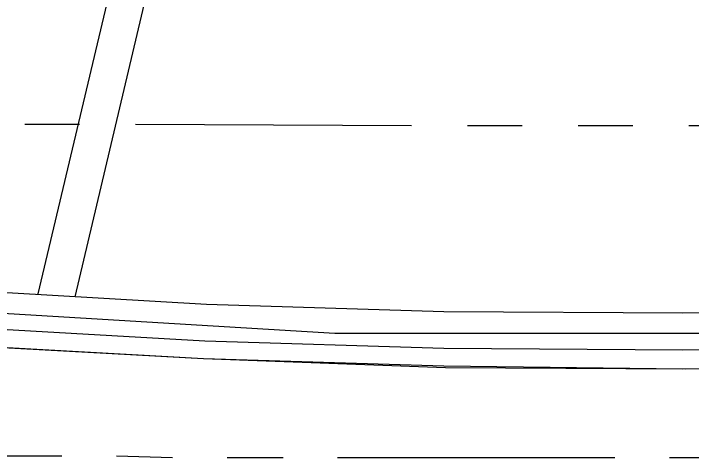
# Model space of a CAD drawing. Header units: feet. Extents: x -84 to 198, y -22 to 181.
# Drawn here: x 58.78 to 64.91, y 6.75 to 10.76 of the extents above; entities that cross this region are included whole.
import ezdxf

# ---------------------------------------------------------------- set-up
doc = ezdxf.new("R2010")
doc.units = ezdxf.units.FT
doc.layers.add('A-AREA-UNIDAD', color=30, linetype='CONTINUOUS')
doc.layers.add('A-LINEA', color=7, linetype='CONTINUOUS')

msp = doc.modelspace()

# ---------------------------------------------------------------- linework, layer by layer
at = {"layer": 'A-AREA-UNIDAD'}
msp.add_lwpolyline([(46.208, 30.72), (45.088, 25.6889), (44.88, 25.44), (46.16, 25.0489), (45.632, 22.8089), (45.36, 22.2756), (44.128, 22.56), (44.128, 21.6), (43.68, 20.16), (43.648, 19.3244), (43.36, 19.2889), (42.72, 16.0356), (41.952, 13.4044), (41.952, 12.7644), (41.312, 12.7289), (41.44, 11.0044), (41.2, 10.0444), (46.752, 9.1556), (54.88, 8.2844), (61.68, 7.8756), (67.328, 7.8756)], dxfattribs=at)
at = {"layer": 'A-LINEA'}
for p, q in [((59, 8.2311), (60.2533, 13.5111)), ((59.3333, 8.2044), (60.5733, 13.4444)), ((58.88, 9.7644), (59.3733, 9.7644)), ((59.88, 9.7644), (62.3733, 9.7511)), ((62.88, 9.7511), (63.3733, 9.7511)), ((63.88, 9.7511), (64.3733, 9.7511)), ((64.88, 9.7511), (67.3733, 9.7511)), ((56.7067, 6.7644), (59.2133, 6.7644)), ((59.7067, 6.7644), (60.2133, 6.7511)), ((60.7067, 6.7511), (61.2133, 6.7511)), ((61.7067, 6.7511), (64.2133, 6.7511)), ((64.7067, 6.7511), (65.2133, 6.7511))]:
    msp.add_line(p, q, dxfattribs=at)
for points in [[(37.24, 10.4711), (40.12, 9.9244), (43.0133, 9.4311), (45.9067, 9.0044), (48.8133, 8.6178), (51.7333, 8.2978), (54.6533, 8.0178), (57.5733, 7.8044), (60.4933, 7.6444), (62.68, 7.5644), (64.8533, 7.5511), (67.04, 7.5778)], [(37.7733, 10.3644), (40.5867, 9.8444), (43.4133, 9.3644), (46.24, 8.9511), (49.08, 8.5911), (51.9333, 8.2711), (54.7867, 8.0044), (57.64, 7.8044), (60.4933, 7.6444)], [(41.4667, 10.1911), (44.1733, 9.7644), (46.88, 9.3644), (49.6, 9.0311), (52.32, 8.7378), (55.0533, 8.4844), (57.7867, 8.2978), (60.52, 8.1378), (62.6667, 8.0711), (64.8267, 8.0578), (66.9733, 8.0844)], [(41.0667, 9.9244), (43.8267, 9.4711), (46.5867, 9.0711), (49.36, 8.7244), (52.1467, 8.4178), (54.92, 8.1644), (57.72, 7.9644), (60.5067, 7.8044), (62.6667, 7.7378), (64.8267, 7.7244), (66.9867, 7.7511)], [(60.4933, 7.6444), (62.6667, 7.5778), (64.8267, 7.5511), (66.9867, 7.5911)]]:
    msp.add_lwpolyline(points, dxfattribs=at)

doc.saveas('drawing.dxf')
